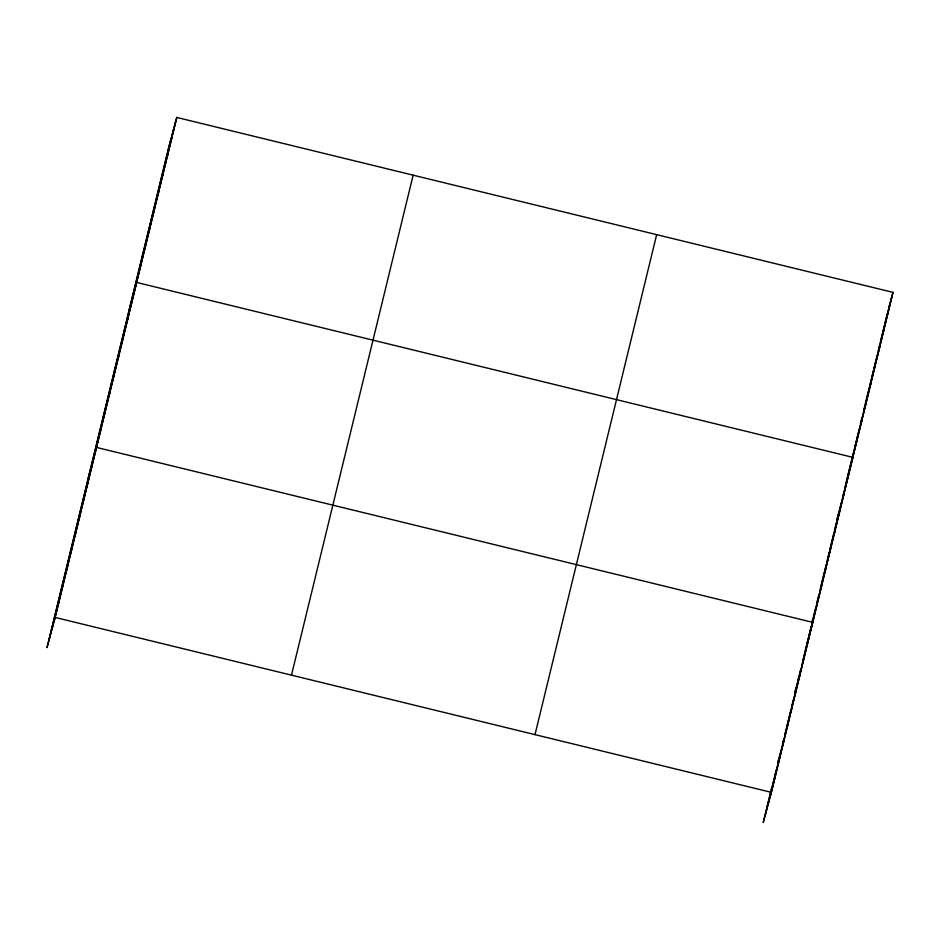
<?xml version="1.0" encoding="UTF-8"?>
<svg xmlns="http://www.w3.org/2000/svg" width="940" height="940" viewBox="0 0 940 940"><rect width="100%" height="100%" fill="white"/><g stroke="black" fill="none" stroke-linecap="round" stroke-linejoin="round"><path stroke-width="1.41" d="M49.374 638.836L171.01 138.862M51.806 629.788L173.454 129.814M54.179 621.011L175.815 121.037M176.791 117.441L168.636 147.639L47 647.625L55.143 617.427L176.791 117.441L893 292.375L771.364 792.361L763.209 822.559L771.482 788.554M291.494 675.155L413.142 175.169M535.013 734.622L656.649 234.648M777.686 763.057L779.072 757.393M794.923 692.228L795.957 687.974M797.672 680.901L798.706 676.647M811.772 622.95L812.806 618.72M837.164 518.598L838.198 514.368M765.583 813.77L770.753 792.526M771.446 789.694L773.514 781.187M774.196 778.355L776.264 769.86M777.991 762.775L781.093 750.026M782.468 744.363L783.843 738.699M784.536 735.856L785.911 730.192M786.263 728.782L790.399 711.78M792.115 704.695L793.149 700.441M794.876 693.368L797.978 680.619M798.671 677.775L800.739 669.28M803.148 659.363L806.591 645.192M808.306 638.143L806.943 643.783L807.484 641.773M808.999 635.323L811.056 626.863M811.737 624.043L815.861 607.123M816.543 604.291L818.599 595.831M820.315 588.781L824.439 571.861M824.78 570.451L826.154 564.811M826.836 561.991L829.245 552.121M829.585 550.711L833.698 533.791M834.391 530.971L836.447 522.511M837.129 519.691L837.822 516.859M838.163 515.449L841.253 502.759M842.616 497.119L843.991 491.479M844.684 488.659L847.081 478.789L846.552 480.74M847.422 477.379L851.546 460.459M852.227 457.639L854.284 449.179M854.965 446.359L855.659 443.539M855.999 442.129L859.09 429.427M860.464 423.787L861.827 418.147M863.543 411.097L864.918 405.457M865.258 404.047L869.383 387.127M870.064 384.307L873.495 370.207M873.836 368.797L876.926 356.107M878.301 350.467L879.675 344.827M880.357 341.995L882.766 332.126M883.107 330.715L884.481 325.076M885.163 322.255L887.219 313.796M768.027 804.722L780.435 753.727M780.776 752.317L784.218 738.147M784.571 736.725L792.491 704.142M792.843 702.732L801.103 668.728M801.456 667.318L804.899 653.147M805.239 651.737L809.375 634.735M809.728 633.325L817.953 599.485M818.305 598.075L822.759 579.733M823.099 578.323L827.224 561.403M827.564 559.993L835.801 526.153M836.142 524.743L840.607 506.402M840.948 504.991L845.06 488.072M845.401 486.662L853.638 452.822M853.978 451.412L858.443 433.082M858.784 431.672L862.897 414.74M863.249 413.33L871.474 379.49M871.827 378.08L876.28 359.75M876.62 358.34L889.663 304.748M770.389 795.945L892.036 295.971M171.362 139.367L172.326 135.783M166.897 157.697L167.872 154.113M162.444 176.027L163.407 172.443M157.979 194.368L158.942 190.773M153.514 212.699L154.489 209.103M149.061 231.029L150.024 227.445M144.596 249.359L145.571 245.775M140.142 267.688L141.106 264.105M128.498 312.632L136.641 282.435L852.862 457.369L850.312 466.816M131.212 304.36L132.188 300.765M126.759 322.69L127.723 319.106M122.294 341.02L123.269 337.437M117.841 359.362L118.804 355.767M113.376 377.692L114.351 374.096M108.923 396.022L109.886 392.427M104.458 414.352L105.421 410.768M99.992 432.682L100.968 429.098M88.36 477.626L96.503 447.428L812.724 622.362L811.749 625.958M91.403 468.014L92.367 464.43M87.267 485.017L88.231 481.433M83.131 502.019L84.095 498.423M78.995 519.021L79.959 515.426M74.859 536.012L75.823 532.428M70.723 553.014L71.687 549.43M66.587 570.016L67.551 566.421M62.451 587.006L63.415 583.423M58.315 604.009L59.279 600.425M888.852 307.768L893 292.375M887.572 314.301L888.535 310.717M883.107 332.631L884.082 329.047M878.653 350.961L879.617 347.377M874.188 369.303L875.164 365.707M869.735 387.632L870.698 384.037M865.27 405.963L866.245 402.379M860.817 424.293L861.78 420.709M856.352 442.634L857.315 439.039M847.351 477.779L850.042 467.791M847.434 479.294L848.397 475.699M842.968 497.624L843.944 494.041M838.515 515.954L839.479 512.37M834.05 534.296L835.014 530.701M829.585 552.626L830.561 549.03M825.132 570.956L826.096 567.372M820.667 589.286L821.642 585.702M816.214 607.616L817.177 604.032M808.024 639.764L808.565 637.755M808.835 636.744L811.49 626.933M807.613 642.948L808.588 639.365M803.477 659.951L804.452 656.367M799.341 676.953L800.316 673.357M795.205 693.955L796.18 690.36M791.069 710.945L792.044 707.362M786.933 727.948L787.908 724.364M782.797 744.95L783.772 741.355M778.661 761.952L779.636 758.357M774.525 778.943L775.5 775.359M55.143 617.427L771.364 792.361"/></g></svg>
